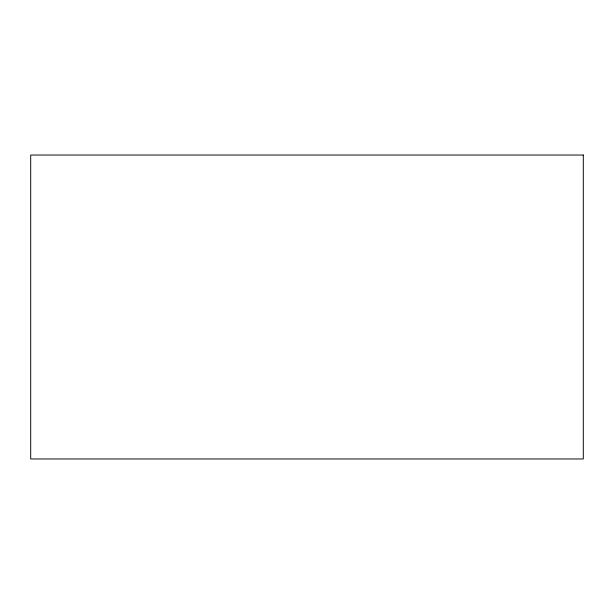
<?xml version="1.0" encoding="UTF-8"?>
<svg xmlns="http://www.w3.org/2000/svg" width="614" height="614" viewBox="0 0 614 614"><rect width="100%" height="100%" fill="white"/><g stroke="black" fill="none" stroke-linecap="round" stroke-linejoin="round"><path stroke-width="0.92" d="M583.3 155.035L30.7 155.035L30.7 458.965L583.3 458.965L583.3 155.035"/></g></svg>
